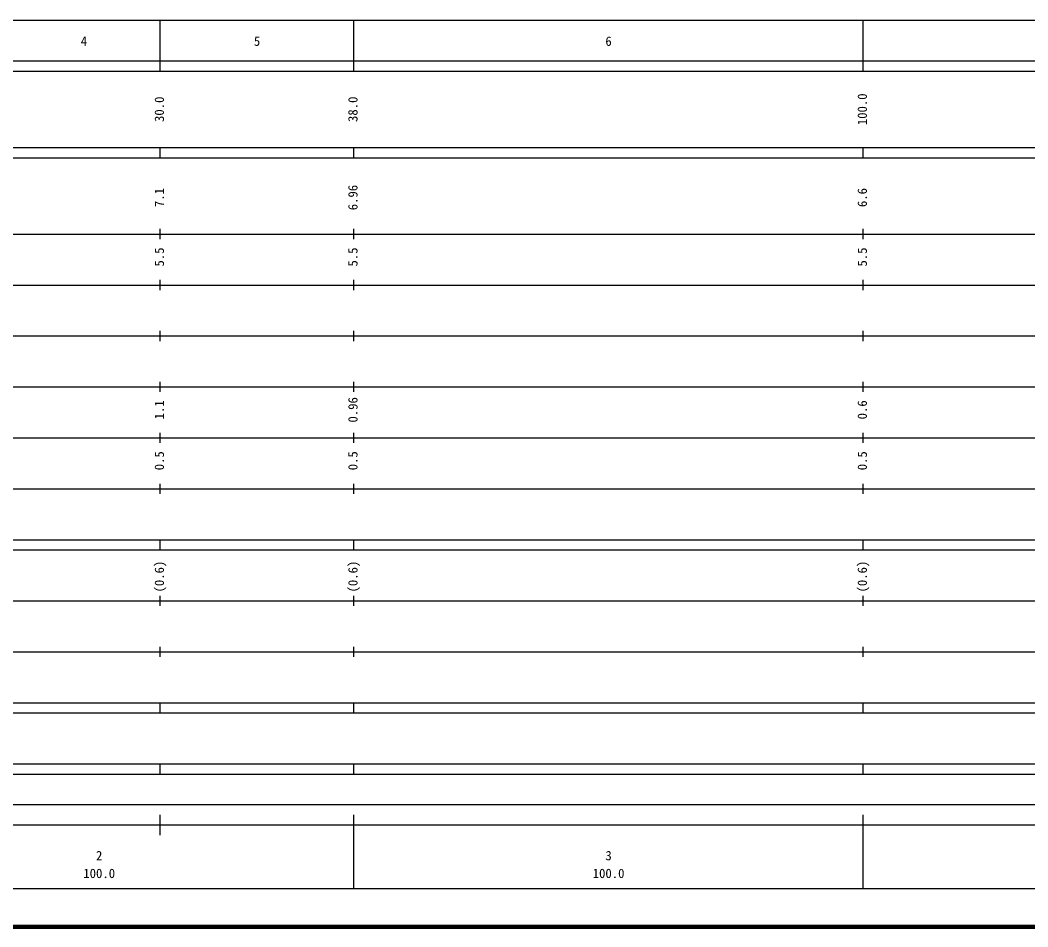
# Model space of a CAD drawing. Units: millimetres on the paper, enlarged 1000 times. Extents: x 40000 to 680000, y 20000 to 380000.
# Drawn here: x 202484 to 400311, y 20000 to 198000 of the extents above; entities that cross this region are included whole.
import ezdxf
from ezdxf.enums import TextEntityAlignment as Align

# ---------------------------------------------------------------- set-up
doc = ezdxf.new("R2010")
doc.units = ezdxf.units.MM
doc.header["$LTSCALE"] = 1000
doc.layers.add('M-TTL', color=2, linetype='Continuous', lineweight=140)
doc.layers.add('M-TTL-BAND', color=7, linetype='Continuous', lineweight=25)
doc.styles.add('ＭＳ ゴシック', font='')
doc.styles.get('ＭＳ ゴシック').set_extended_font_data('MS Gothic')

msp = doc.modelspace()

# ---------------------------------------------------------------- linework, layer by layer
at = {"layer": 'M-TTL'}
msp.add_line((40000, 20000), (680000, 20000), dxfattribs=at)
at = {"layer": 'M-TTL-BAND'}
for p, q in [((68000, 198000), (579000, 198000)), ((230000, 188000), (230000, 198000)), ((268000, 188000), (268000, 198000)), ((368000, 188000), (368000, 198000)), ((40000, 190000), (579000, 190000)), ((40000, 188000), (579000, 188000)), ((40000, 173000), (579000, 173000)), ((230000, 171000), (230000, 173000)), ((268000, 171000), (268000, 173000)), ((368000, 171000), (368000, 173000)), ((40000, 171000), (579000, 171000)), ((230000, 155000), (230000, 157000)), ((268000, 155000), (268000, 157000)), ((368000, 155000), (368000, 157000)), ((40000, 156000), (579000, 156000)), ((230000, 145000), (230000, 147000)), ((268000, 145000), (268000, 147000)), ((368000, 145000), (368000, 147000)), ((46000, 146000), (579000, 146000)), ((230000, 135000), (230000, 137000)), ((268000, 135000), (268000, 137000)), ((368000, 135000), (368000, 137000)), ((52000, 136000), (579000, 136000)), ((230000, 125000), (230000, 127000)), ((268000, 125000), (268000, 127000)), ((368000, 125000), (368000, 127000)), ((46000, 126000), (579000, 126000)), ((230000, 115000), (230000, 117000)), ((268000, 115000), (268000, 117000)), ((368000, 115000), (368000, 117000)), ((52000, 116000), (579000, 116000)), ((230000, 105000), (230000, 107000)), ((268000, 105000), (268000, 107000)), ((368000, 105000), (368000, 107000)), ((46000, 106000), (579000, 106000)), ((40000, 96000), (579000, 96000)), ((230000, 94000), (230000, 96000)), ((268000, 94000), (268000, 96000)), ((368000, 94000), (368000, 96000)), ((40000, 94000), (579000, 94000)), ((49000, 84000), (579000, 84000)), ((230000, 83000), (230000, 85000)), ((268000, 83000), (268000, 85000)), ((368000, 83000), (368000, 85000)), ((40000, 74000), (579000, 74000)), ((230000, 73000), (230000, 75000)), ((268000, 73000), (268000, 75000)), ((368000, 73000), (368000, 75000)), ((40000, 64000), (579000, 64000)), ((230000, 62000), (230000, 64000)), ((268000, 62000), (268000, 64000)), ((368000, 62000), (368000, 64000)), ((40000, 62000), (579000, 62000)), ((40000, 52000), (579000, 52000)), ((230000, 50000), (230000, 52000)), ((268000, 50000), (268000, 52000)), ((368000, 50000), (368000, 52000)), ((40000, 50000), (579000, 50000)), ((71000, 44000), (559500, 44000)), ((230000, 38000), (230000, 42000)), ((268000, 27500), (268000, 42000)), ((368000, 27500), (368000, 42000)), ((40000, 40000), (579000, 40000)), ((68000, 27500), (579000, 27500))]:
    msp.add_line(p, q, dxfattribs=at)

# ---------------------------------------------------------------- texts
at = {"layer": 'M-TTL-BAND', "style": 'ＭＳ ゴシック'}
for s, p in [('4', (215000, 192405)), ('5', (249000, 192405)), ('6', (318000, 192405)), ('2', (218000, 32523)), ('3', (318000, 32523)), ('100.0', (218000, 29033)), ('100.0', (318000, 29033))]:
    msp.add_text(s, height=1833, dxfattribs=at).set_placement(p, align=Align.BOTTOM_CENTER)
for s, p in [('30.0', (231266, 180500)), ('38.0', (269266, 180500)), ('100.0', (369266, 180500)), ('7.1', (231266, 163174)), ('6.96', (269266, 163174)), ('6.6', (369266, 163174)), ('5.5', (231266, 151500)), ('5.5', (269266, 151500)), ('5.5', (369266, 151500)), ('1.1', (231266, 121500)), ('0.96', (269266, 121500)), ('0.6', (369266, 121500)), ('0.5', (231266, 111500)), ('0.5', (269266, 111500)), ('0.5', (369266, 111500)), ('(0.6)', (231266, 88764)), ('(0.6)', (269266, 88764)), ('(0.6)', (369266, 88764))]:
    msp.add_text(s, height=1833, rotation=90, dxfattribs=at).set_placement(p, align=Align.BOTTOM_CENTER)

doc.saveas('drawing.dxf')
